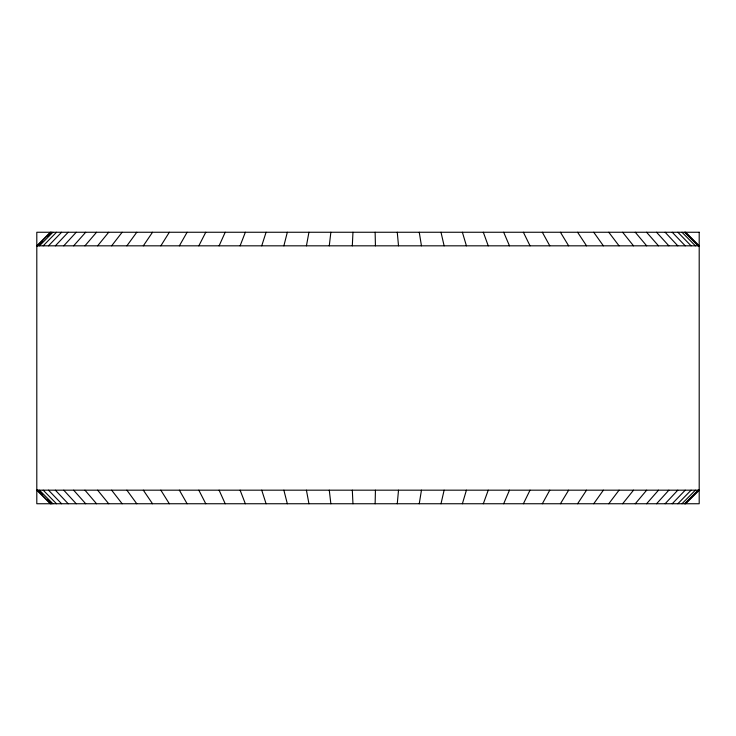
<?xml version="1.0" encoding="UTF-8"?>
<svg xmlns="http://www.w3.org/2000/svg" width="736" height="736" viewBox="0 0 736 736"><rect width="100%" height="100%" fill="white"/><g stroke="black" fill="none" stroke-linecap="round" stroke-linejoin="round"><path stroke-width="1.1" d="M375.13 503.746L375.434 490.176M352.314 245.824L352.958 232.254M397.265 503.746L398.516 490.176M329.277 245.824L330.86 232.254M419.253 503.746L421.452 490.176M306.424 245.824L308.945 232.254M441.002 503.746L444.121 490.176M283.875 245.824L287.325 232.254M462.383 503.746L466.422 490.176M261.731 245.824L266.082 232.254M483.313 503.746L488.244 490.176M240.102 245.824L245.346 232.254M503.682 503.746L509.478 490.176M219.098 245.824L225.207 232.254M523.379 503.746L530.03 490.176M198.83 245.824L205.767 232.254M542.331 503.746L549.783 490.176M179.372 245.824L187.11 232.254M560.427 503.746L568.652 490.176M160.844 245.824L169.335 232.254M577.585 503.746L586.546 490.176M143.318 245.824L152.527 232.254M593.722 503.746L603.382 490.176M126.886 245.824L136.776 232.254M608.764 503.746L619.059 490.176M111.633 245.824L122.148 232.254M622.628 503.746L633.521 490.176M97.63 245.824L108.716 232.254M635.26 503.746L646.686 490.176M84.944 245.824L96.545 232.254M646.585 503.746L658.499 490.176M73.628 245.824L85.698 232.254M656.549 503.746L668.886 490.176M63.756 245.824L76.231 232.254M665.114 503.746L677.819 490.176M55.366 245.824L68.181 232.254M672.226 503.746L685.234 490.176M48.493 245.824L61.594 232.254M677.856 503.746L691.104 490.176M43.176 245.824L56.497 232.254M681.978 503.746L695.4 490.176M39.45 245.824L52.918 232.254M37.895 245.824L42.67 241.04M47.454 236.247L51.428 232.254M684.572 503.746L698.105 490.176M50.379 232.254L36.8 245.824L699.2 245.824L685.621 232.254M37.315 245.824L50.876 232.254M685.124 503.746L698.685 490.176M685.621 503.746L699.2 490.176L36.8 490.176L50.379 503.746M685.124 232.254L698.685 245.824M684.572 232.254L698.105 245.824M37.895 490.176L42.67 494.96M47.454 499.753L51.428 503.746M37.315 490.176L50.876 503.746M39.45 490.176L52.918 503.746M681.978 232.254L695.4 245.824M43.176 490.176L56.497 503.746M677.856 232.254L691.104 245.824M48.493 490.176L61.594 503.746M672.226 232.254L685.234 245.824M55.366 490.176L68.181 503.746M665.114 232.254L677.819 245.824M63.756 490.176L76.231 503.746M656.549 232.254L668.886 245.824M73.628 490.176L85.698 503.746M646.585 232.254L658.499 245.824M84.944 490.176L96.545 503.746M635.26 232.254L646.686 245.824M97.63 490.176L108.716 503.746M622.628 232.254L633.521 245.824M111.633 490.176L122.148 503.746M608.764 232.254L619.059 245.824M126.886 490.176L136.776 503.746M593.722 232.254L603.382 245.824M143.318 490.176L152.527 503.746M577.585 232.254L586.546 245.824M160.844 490.176L169.335 503.746M560.427 232.254L568.652 245.824M179.372 490.176L187.11 503.746M542.331 232.254L549.783 245.824M198.83 490.176L205.767 503.746M523.379 232.254L530.03 245.824M219.098 490.176L225.207 503.746M503.682 232.254L509.478 245.824M240.102 490.176L245.346 503.746M483.313 232.254L488.244 245.824M261.731 490.176L266.082 503.746M462.383 232.254L466.422 245.824M283.875 490.176L287.325 503.746M441.002 232.254L444.121 245.824M306.424 490.176L308.945 503.746M419.253 232.254L421.452 245.824M329.277 490.176L330.86 503.746M397.265 232.254L398.516 245.824M352.314 490.176L352.958 503.746M375.13 232.254L375.434 245.824M699.2 232.254L36.8 232.254L36.8 503.746L699.2 503.746L699.2 232.254"/></g></svg>
